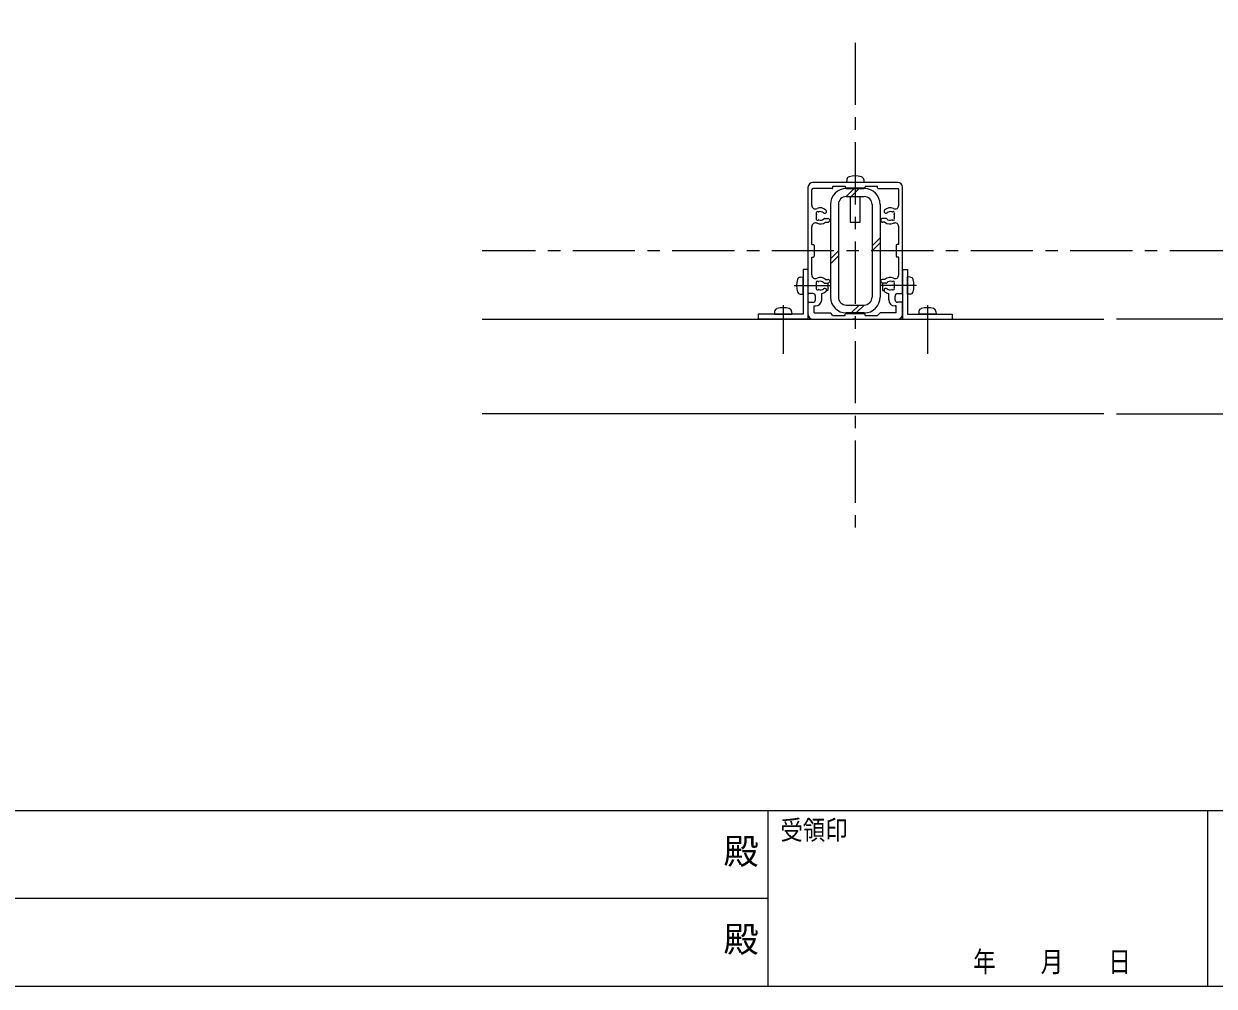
# Model space of a CAD drawing. Units: millimetres at full size, sheet at 1:5; details may follow other scales. Extents: x -1050 to 1050, y -742 to 742.
# Drawn here: x -336.3 to 142.3, y -707.5 to -320.5 of the extents above; entities that cross this region are included whole.
import ezdxf
from ezdxf.enums import TextEntityAlignment as Align

# ---------------------------------------------------------------- set-up
doc = ezdxf.new("R2010")
doc.units = ezdxf.units.MM
doc.header["$LTSCALE"] = 5
doc.linetypes.add('CHAIN1', pattern=[8, 5, -1, 1, -1])
doc.layers.add('0-0_通り芯', color=7, linetype='CHAIN1')
doc.layers.add('1-5_図枠1_1', color=7, linetype='Continuous')
for name, color, linetype, lineweight in [('0-4_手摺部材', 92, 'Continuous', 20), ('0-5_手すり子', 12, 'Continuous', 20), ('0-6_パネル', 4, 'Continuous', 20), ('0-A_支柱', 6, 'Continuous', 20), ('0-B_足元', 4, 'Continuous', 20)]:
    doc.layers.add(name, color=color, linetype=linetype, lineweight=lineweight)
doc.styles.add('ＭＳ 明朝', font='')
doc.styles.get('ＭＳ 明朝').set_extended_font_data('MS Mincho')

msp = doc.modelspace()

# ---------------------------------------------------------------- linework, layer by layer
at = {"layer": '0-0_通り芯'}
for p, q in [((-1.98, -328.117), (-1.98, -524.293)), ((909.462, -411.793), (-151.98, -411.793))]:
    msp.add_line(p, q, dxfattribs=at)
at = {"layer": '0-4_手摺部材'}
for p, q in [((-22.98, -419.293), (-22.98, -437.293)), ((-20.98, -419.293), (-22.98, -419.293)), ((17.02, -419.293), (19.02, -419.293)), ((19.02, -419.293), (19.02, -437.293)), ((-24.099, -422.391), (-22.98, -422.293)), ((-22.98, -429.293), (-22.98, -422.293)), ((-12.98, -424.793), (-12.98, -427.793)), ((9.02, -424.793), (9.02, -427.793)), ((20.139, -422.391), (19.02, -422.293)), ((19.02, -429.293), (19.02, -422.293)), ((-24.099, -429.195), (-22.98, -429.293)), ((-12.98, -427.793), (-13.556, -427.793)), ((9.02, -427.793), (9.597, -427.793)), ((20.139, -429.195), (19.02, -429.293)), ((-40.98, -437.293), (-40.98, -439.293)), ((-22.98, -437.293), (-40.98, -437.293)), ((-34.382, -436.174), (-34.48, -437.293)), ((-34.48, -437.293), (-27.48, -437.293)), ((-27.578, -436.174), (-27.48, -437.293)), ((19.02, -437.293), (37.02, -437.293)), ((23.618, -436.174), (23.52, -437.293)), ((30.52, -437.293), (23.52, -437.293)), ((30.422, -436.174), (30.52, -437.293)), ((37.02, -437.293), (37.02, -439.293))]:
    msp.add_line(p, q, dxfattribs=at)
at = {"layer": '0-4_手摺部材', "linetype": 'CHAIN1'}
for p, q in [((-26.58, -425.793), (-11.98, -425.793)), ((22.62, -425.793), (8.02, -425.793)), ((-30.98, -433.693), (-30.98, -453.293)), ((27.02, -433.693), (27.02, -453.293))]:
    msp.add_line(p, q, dxfattribs=at)
at = {"layer": '0-4_手摺部材'}
for points in [[(-20.98, -419.293), (-20.98, -439.293), (-40.98, -439.293)], [(17.02, -419.293), (17.02, -439.293), (37.02, -439.293)]]:
    msp.add_lwpolyline(points, dxfattribs=at)
for centre, radius, start, end in [((-16.58, -425.793), 9, 164.11915, 195.88085), ((-23.986, -423.686), 1.3, 95, 164.11915), ((20.026, -423.686), 1.3, 15.88085, 85), ((12.62, -425.793), 9, 344.11915, 15.88085), ((-23.986, -427.9), 1.3, 195.88085, 265), ((20.026, -427.9), 1.3, 275, 344.11915), ((-33.087, -436.287), 1.3, 105.88085, 175), ((-30.98, -443.693), 9, 74.11915, 105.88085), ((-28.873, -436.287), 1.3, 5, 74.11915), ((24.913, -436.287), 1.3, 105.88085, 175), ((27.02, -443.693), 9, 74.11915, 105.88085), ((29.127, -436.287), 1.3, 5, 74.11915)]:
    msp.add_arc(centre, radius, start, end, dxfattribs=at)
at = {"layer": '0-5_手すり子'}
msp.add_line((-1.98, -439.293), (-2.98, -439.293), dxfattribs=at)
at = {"layer": '0-6_パネル'}
for p, q in [((-151.98, -439.293), (98.02, -439.293)), ((238.02, -439.293), (103.02, -439.293)), ((98.02, -477.293), (-151.98, -477.293)), ((103.02, -477.293), (237.02, -477.293))]:
    msp.add_line(p, q, dxfattribs=at)
at = {"layer": '0-A_支柱'}
for p, q in [((-20.98, -386.293), (-20.98, -428.693)), ((-19.48, -393.485), (-19.48, -387.293)), ((15.02, -384.293), (-18.98, -384.293)), ((-11.28, -386.793), (-18.98, -386.793)), ((-5.98, -385.793), (-5.98, -386.243)), ((-5.68, -386.543), (1.72, -386.543)), ((-5.382, -383.174), (-5.48, -384.293)), ((-3.98, -386.543), (-3.98, -386.793)), ((0.02, -386.793), (0.02, -386.543)), ((1.422, -383.174), (1.52, -384.293)), ((2.02, -385.793), (2.02, -386.243)), ((2.02, -385.793), (7.02, -385.793)), ((7.02, -386.493), (7.02, -385.793)), ((7.32, -386.793), (15.02, -386.793)), ((15.52, -393.485), (15.52, -387.293)), ((17.02, -428.693), (17.02, -386.293)), ((-3.98, -389.993), (-3.98, -400.293)), ((0.02, -400.293), (0.02, -389.993)), ((-14.303, -398.793), (-12.98, -398.793)), ((-13.903, -400.293), (-12.98, -400.293)), ((-3.98, -400.293), (0.02, -400.293)), ((10.343, -398.793), (9.02, -398.793)), ((9.943, -400.293), (9.02, -400.293)), ((-19.48, -409.293), (-19.48, -402.101)), ((15.52, -409.293), (15.52, -402.101)), ((-19.48, -409.293), (-18.78, -409.293)), ((-18.48, -409.593), (-18.48, -413.993)), ((14.52, -409.593), (14.52, -413.993)), ((15.52, -409.293), (14.82, -409.293)), ((-19.48, -414.293), (-18.78, -414.293)), ((-19.48, -421.485), (-19.48, -414.293)), ((15.52, -414.293), (14.82, -414.293)), ((15.52, -421.485), (15.52, -414.293)), ((-14.303, -424.793), (-12.98, -424.793)), ((-13.903, -423.293), (-12.98, -423.293)), ((9.943, -423.293), (9.02, -423.293)), ((10.343, -424.793), (9.02, -424.793)), ((-18.98, -428.993), (-20.68, -428.993)), ((-17.98, -431.493), (-17.98, -429.993)), ((-15.48, -431.493), (-15.48, -429.004)), ((11.52, -431.493), (11.52, -429.004)), ((14.02, -431.493), (14.02, -429.993)), ((15.02, -428.993), (16.72, -428.993)), ((-20.98, -432.793), (-20.98, -437.293)), ((-20.68, -432.493), (-18.98, -432.493)), ((-18.48, -433.993), (-17.98, -433.993)), ((-18.48, -436.793), (-18.48, -433.993)), ((14.52, -433.993), (14.02, -433.993)), ((14.52, -436.793), (14.52, -433.993)), ((16.72, -432.493), (15.02, -432.493)), ((17.02, -437.293), (17.02, -432.793)), ((-18.98, -439.293), (15.02, -439.293)), ((-18.48, -436.793), (-11.98, -436.793)), ((-10.98, -437.793), (-11.98, -436.793)), ((-10.98, -437.793), (-5.98, -437.793)), ((-5.98, -437.793), (-5.98, -437.343)), ((-5.68, -437.043), (1.72, -437.043)), ((2.02, -437.793), (2.02, -437.343)), ((2.02, -437.793), (7.02, -437.793)), ((7.02, -437.793), (8.02, -436.793)), ((14.52, -436.793), (8.02, -436.793))]:
    msp.add_line(p, q, dxfattribs=at)
msp.add_lwpolyline([(-10.98, -386.493), (-10.98, -385.793), (-5.98, -385.793)], dxfattribs=at)
for centre, radius, start, end in [((-4.087, -383.287), 1.3, 105.88085, 175), ((-1.98, -390.693), 9, 74.11915, 105.88085), ((0.127, -383.287), 1.3, 5, 74.11915), ((-18.98, -386.293), 2, 90, 180), ((-18.98, -387.293), 0.5, 90, 180), ((-11.28, -386.493), 0.3, 270, 360), ((-5.68, -386.243), 0.3, 180, 270), ((1.72, -386.243), 0.3, 270, 360), ((7.32, -386.493), 0.3, 180, 270), ((15.02, -386.293), 2, 0, 90), ((15.02, -387.293), 0.5, 0, 90), ((-17.98, -393.485), 1.5, 180, 294.90106), ((-15.98, -397.793), 1.75, 157.5799, 202.4201), ((-17.217, -396.555), 0.5, 55.28656, 214.71344), ((-17.875, -397.011), 0.3, 337.5799, 34.71344), ((-15.98, -397.793), 3.25, 47.4576, 114.90106), ((-16.762, -395.898), 0.3, 235.28656, 292.4201), ((-15.98, -397.793), 1.75, 47.4576, 112.4201), ((-14.29, -395.951), 0.75, 227.4576, 47.4576), ((10.33, -395.951), 0.75, 132.5424, 312.5424), ((12.02, -397.793), 3.25, 65.09894, 132.5424), ((12.02, -397.793), 1.75, 67.5799, 132.5424), ((12.802, -395.898), 0.3, 247.5799, 304.71344), ((13.257, -396.555), 0.5, 325.28656, 124.71344), ((14.02, -393.485), 1.5, 245.09894, 360), ((13.915, -397.011), 0.3, 145.28656, 202.4201), ((12.02, -397.793), 1.75, 337.5799, 22.4201), ((-17.98, -402.101), 1.5, 65.09894, 180), ((-17.217, -399.03), 0.5, 145.28656, 304.71344), ((-17.875, -398.575), 0.3, 325.28656, 22.4201), ((-15.98, -397.793), 3.25, 245.09894, 309.71514), ((-16.762, -399.688), 0.3, 67.5799, 124.71344), ((-15.98, -397.793), 1.75, 247.5799, 318.18969), ((-14.303, -399.293), 0.5, 90, 138.18969), ((-12.98, -399.543), 0.75, 270, 90), ((9.02, -399.543), 0.75, 90, 270), ((12.02, -397.793), 3.25, 230.28486, 294.90106), ((10.343, -399.293), 0.5, 41.81031, 90), ((12.02, -397.793), 1.75, 221.81031, 292.4201), ((12.802, -399.688), 0.3, 55.28656, 112.4201), ((13.257, -399.03), 0.5, 235.28656, 34.71344), ((14.02, -402.101), 1.5, 0, 114.90106), ((13.915, -398.575), 0.3, 157.5799, 214.71344), ((-18.78, -409.593), 0.3, 0, 90), ((14.82, -409.593), 0.3, 90, 180), ((-18.78, -413.993), 0.3, 270, 360), ((14.82, -413.993), 0.3, 180, 270), ((-17.98, -421.485), 1.5, 180, 294.90106), ((-15.98, -425.793), 1.75, 157.5799, 202.4201), ((-17.217, -424.555), 0.5, 55.28656, 214.71344), ((-17.875, -425.011), 0.3, 337.5799, 34.71344), ((-15.98, -425.793), 3.25, 50.28486, 114.90106), ((-16.762, -423.898), 0.3, 235.28656, 292.4201), ((-15.98, -425.793), 1.75, 41.81031, 112.4201), ((-14.303, -424.293), 0.5, 221.81031, 270), ((-12.98, -424.043), 0.75, 270, 90), ((9.02, -424.043), 0.75, 90, 270), ((12.02, -425.793), 3.25, 65.09894, 129.71514), ((10.343, -424.293), 0.5, 270, 318.18969), ((12.02, -425.793), 1.75, 67.5799, 138.18969), ((12.802, -423.898), 0.3, 247.5799, 304.71344), ((13.257, -424.555), 0.5, 325.28656, 124.71344), ((14.02, -421.485), 1.5, 245.09894, 360), ((13.915, -425.011), 0.3, 145.28656, 202.4201), ((12.02, -425.793), 1.75, 337.5799, 22.4201), ((-20.68, -428.693), 0.3, 180, 270), ((-18.98, -429.993), 1, 0, 90), ((-17.217, -427.03), 0.5, 145.28656, 304.71344), ((-17.875, -426.575), 0.3, 325.28656, 22.4201), ((-16.762, -427.688), 0.3, 67.5799, 124.71344), ((-15.98, -425.793), 1.75, 247.5799, 312.5424), ((-15.98, -425.793), 3.25, 278.84988, 312.5424), ((-14.29, -427.635), 0.75, 312.5424, 132.5424), ((10.33, -427.635), 0.75, 47.4576, 227.4576), ((12.02, -425.793), 3.25, 227.4576, 261.15012), ((12.02, -425.793), 1.75, 227.4576, 292.4201), ((12.802, -427.688), 0.3, 55.28656, 112.4201), ((13.257, -427.03), 0.5, 235.28656, 34.71344), ((13.915, -426.575), 0.3, 157.5799, 214.71344), ((15.02, -429.993), 1, 90, 180), ((16.72, -428.693), 0.3, 270, 360), ((-20.68, -432.793), 0.3, 90, 180), ((-18.98, -431.493), 1, 270, 360), ((-17.98, -431.493), 2.5, 270, 360), ((14.02, -431.493), 2.5, 180, 270), ((15.02, -431.493), 1, 180, 270), ((16.72, -432.793), 0.3, 0, 90), ((-18.98, -437.293), 2, 180, 270), ((-5.68, -437.343), 0.3, 90, 180), ((1.72, -437.343), 0.3, 0, 90), ((15.02, -437.293), 2, 270, 360)]:
    msp.add_arc(centre, radius, start, end, dxfattribs=at)
at = {"layer": '0-B_足元'}
for p, q in [((-5.58, -389.993), (-2.38, -386.793)), ((-5.58, -386.793), (1.62, -386.793)), ((-3.58, -389.993), (-0.38, -386.793)), ((-5.58, -389.993), (1.62, -389.993)), ((-11.98, -393.193), (-11.98, -430.393)), ((-8.78, -393.193), (-8.78, -430.393)), ((4.82, -393.193), (4.82, -430.393)), ((8.02, -393.193), (8.02, -430.393)), ((4.82, -409.793), (8.02, -406.593)), ((4.82, -411.793), (8.02, -408.593)), ((-11.98, -414.993), (-8.78, -411.793)), ((-11.98, -416.993), (-8.78, -413.793)), ((-5.58, -433.593), (1.62, -433.593)), ((-3.58, -436.793), (-0.38, -433.593)), ((-1.58, -436.793), (1.62, -433.593)), ((1.62, -436.793), (-5.58, -436.793))]:
    msp.add_line(p, q, dxfattribs=at)
for centre, radius, start, end in [((-5.58, -393.193), 6.4, 90, 180), ((1.62, -393.193), 6.4, 0, 90), ((-5.58, -393.193), 3.2, 90, 180), ((1.62, -393.193), 3.2, 0, 90), ((-5.58, -430.393), 6.4, 180, 270), ((-5.58, -430.393), 3.2, 180, 270), ((1.62, -430.393), 3.2, 270, 360), ((1.62, -430.393), 6.4, 270, 360)]:
    msp.add_arc(centre, radius, start, end, dxfattribs=at)
at = {"layer": '1-5_図枠1_1'}
for p, q in [((-990, -636.793), (990, -636.793)), ((-37.121, -636.793), (-37.121, -707.5)), ((139.646, -636.793), (139.646, -707.5)), ((-990, -672.146), (-37.121, -672.146))]:
    msp.add_line(p, q, dxfattribs=at)
msp.add_lwpolyline([(-990, 682.5), (-990, -707.5), (990, -707.5)], dxfattribs=at)

# ---------------------------------------------------------------- texts
at = {"layer": '1-5_図枠1_1', "style": 'ＭＳ 明朝'}
for s, height, width, p in [('受領印', 7.776, 0.85, (-32.071, -650.934)), ('年\u3000\u3000月\u3000\u3000日', 8.294, 0.8, (45.454, -704.318))]:
    msp.add_text(s, height=height, dxfattribs=dict(at, width=width)).set_placement(p, align=Align.BOTTOM_LEFT)
for p in [(-54.956, -661.527), (-54.956, -696.88)]:
    msp.add_text('殿', height=10.37, dxfattribs=at).set_placement(p, align=Align.BOTTOM_LEFT)

doc.saveas('drawing.dxf')
